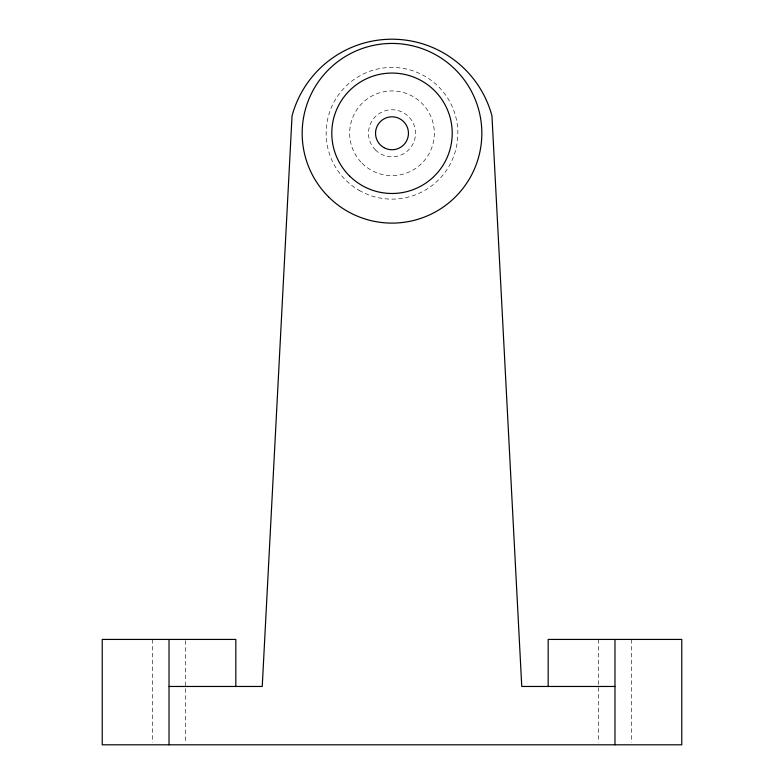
<?xml version="1.0" encoding="UTF-8"?>
<svg xmlns="http://www.w3.org/2000/svg" width="784" height="784" viewBox="0 0 784 784"><rect width="100%" height="100%" fill="white"/><g stroke="black" fill="none" stroke-linecap="round" stroke-linejoin="round"><path stroke-width="0.59" stroke-dasharray="3.92 2.94" d="M631.434 639.43L631.434 742.379M598.506 639.43L598.506 742.379M185.494 640.646L185.494 742.379M152.566 639.43L152.566 742.379M359.072 190.316A65.856 65.856 0 0 0 457.856 133.28A65.856 65.856 0 0 0 359.072 76.244A65.856 65.856 0 0 0 359.072 190.316M362.061 163.219A42.336 42.336 0 0 0 432.895 144.236A42.336 42.336 0 0 0 381.044 92.385A42.336 42.336 0 0 0 362.061 163.219M375.369 149.911A23.52 23.52 0 0 0 414.716 139.366A23.52 23.52 0 0 0 385.914 110.564A23.52 23.52 0 0 0 375.369 149.911"/><path stroke-width="1.18" d="M169.03 686.47L262.238 686.47L292.04 115.905A103.488 103.488 0 0 1 491.96 115.905L521.762 686.47L614.97 686.47M614.97 639.43L614.97 744.8M548.173 686.47L548.173 639.43L681.766 639.43L681.766 744.8L102.234 744.8L102.234 639.43L235.827 639.43L235.827 686.47M169.03 639.43L169.03 744.8M383.768 147.539A16.464 16.464 0 0 0 408.464 133.28A16.464 16.464 0 0 0 383.768 119.021A16.464 16.464 0 0 0 383.768 147.539M328.476 196.804A89.846 89.846 0 0 0 478.779 156.535A89.846 89.846 0 0 0 368.745 46.501A89.846 89.846 0 0 0 328.476 196.804M349.429 175.851A60.211 60.211 0 0 0 450.163 148.862A60.211 60.211 0 0 0 376.418 75.117A60.211 60.211 0 0 0 349.429 175.851"/></g></svg>
